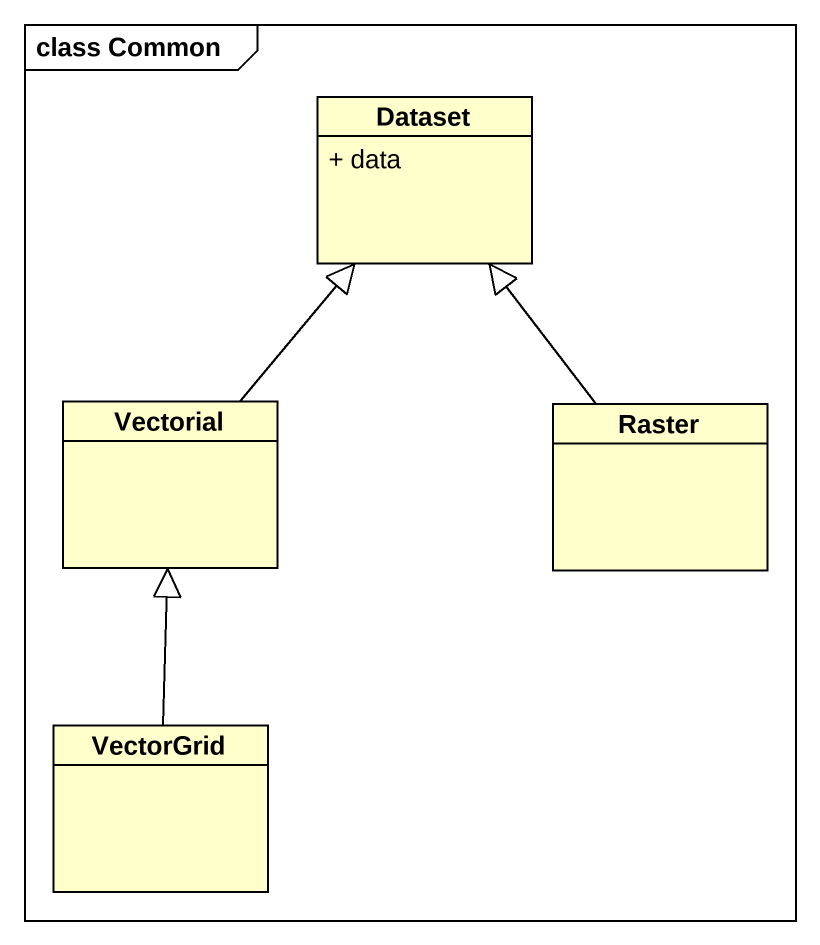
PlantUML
@startuml
mainframe class Common
hide circle
hide empty members
skinparam classAttributeIconSize 0
class Dataset {
  + data
}
class Vectorial
class Raster
class VectorGrid
Vectorial -up-|> Dataset
Raster -up-|> Dataset
VectorGrid -up-|> Vectorial
@enduml
